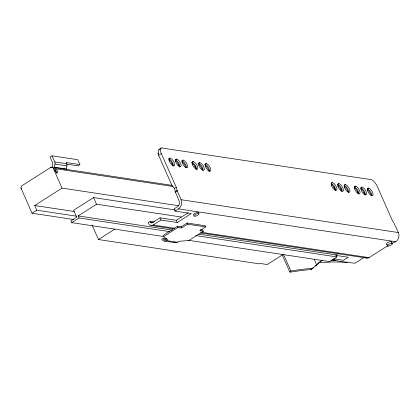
<?xml version="1.0" encoding="UTF-8"?>
<svg xmlns="http://www.w3.org/2000/svg" width="420" height="420" viewBox="0 0 420 420"><rect width="100%" height="100%" fill="white"/><g stroke="black" fill="none" stroke-linecap="round" stroke-linejoin="round"><path stroke-width="0.63" d="M154.056 221.865L150.171 221.277L148.228 222.516L148.664 223.503A3.948 3.371 -81.4 0 0 153.211 225.005L160.991 220.043L177.287 222.511L191.331 213.554L175.035 211.092L174.059 208.887L177.513 206.682A4.226 3.612 -81.4 0 0 179.13 200.944L175.187 191.546A7.046 2.935 57.5 0 0 174.316 188.559L173.801 187.394L172.363 186.333L158.634 155.353A7.046 2.935 57.5 0 1 158.056 153.793L158.209 152.975A8.605 4.431 89.7 0 1 158.513 151.825A7.046 2.935 57.5 0 1 158.849 149.84L161.27 147.908L371.831 179.739L373.034 180.689A7.046 2.935 57.5 0 1 377.197 186.265L392.123 219.949A7.046 2.935 57.5 0 0 393.965 223.083L398.381 232.554A6.767 5.78 -81.4 0 1 395.803 241.736L392.065 243.17M158.056 153.793L158.209 152.975M54.432 167.638A0.704 0.604 -81.4 0 1 54.385 167.171L54.978 164.089A3.239 2.772 -81.4 0 0 54.752 161.941L52.038 155.815L50.09 157.054L52.805 163.18A0.704 0.604 -81.4 0 1 52.857 163.648L52.264 166.735A3.239 2.772 -81.4 0 0 52.206 167.176M66.386 169.444A0.704 0.604 -81.4 0 1 66.339 168.982L66.927 165.895A3.239 2.772 -81.4 0 0 66.701 163.748L66.16 162.524L79.921 164.603L77.752 159.705L52.038 155.815M158.849 149.84L161.27 147.908M282.156 254.704L289.858 272.081L290.892 271.042A163.501 50.799 -23.9 0 1 312.811 268.254A196.476 7.865 -37.4 0 0 316.706 264.941A196.838 7.88 -37.4 0 0 322.208 260.206M317.693 263.849L317.756 263.655M317.966 263.356L319.772 261.917M320.707 261.24L322.114 260.222M289.858 272.081L290.85 272.092A160.86 49.975 -23.9 0 1 310.989 269.572L312.811 268.254M173.108 186.496L53.309 168.383A2.394 2.047 -81.4 0 0 51.161 167.213L22.134 185.588A2.394 2.047 -81.4 0 0 21.021 188.139L32.02 213.218L73.463 219.482M79.921 164.603L77.978 165.842L66.717 164.141M76.923 216.253L36.776 210.189L34.713 205.532L62.05 188.108L178.61 205.727M32.02 213.218L36.776 210.189M158.634 155.353L161.333 153.631A7.046 2.935 57.5 0 1 160.797 148.601M175.145 209.906L93.571 197.573L73.636 210.284L76.687 217.166L70.959 220.815L71.762 222.637L163.769 236.544M169.806 231.677L79.097 217.964L78.183 215.901L96.511 204.215L181.388 217.046M170.069 158.099L168.772 158.923A4.442 1.848 57.5 0 1 172.127 161.915A4.442 1.848 57.5 0 1 173.208 166.105M71.762 222.637L79.097 217.964M176.589 159.08L175.292 159.91A4.442 1.848 57.5 0 1 178.647 162.902A4.442 1.848 57.5 0 1 179.728 167.092M183.109 160.067L181.813 160.897A4.442 1.848 57.5 0 1 184.978 163.595A4.442 1.848 57.5 0 1 186.344 167.727M191.956 162.43L193.253 161.6M199.768 162.587L198.471 163.411A4.442 1.848 57.5 0 1 201.637 166.115A4.442 1.848 57.5 0 1 203.007 170.242M206.288 163.574L204.992 164.399A4.442 1.848 57.5 0 1 208.346 167.391A4.442 1.848 57.5 0 1 209.428 171.581M174.316 188.559L176.264 187.32L161.333 153.631M92.059 225.052L98.48 239.537L114.776 229.147M175.187 191.546L177.135 190.307A7.046 2.935 57.5 0 0 176.264 187.32M175.261 192.208L177.203 190.969L177.135 190.307M188.197 212.73L176.311 220.306L160.01 217.838L152.234 222.799A1.407 1.202 -81.4 0 1 150.612 222.264L150.171 221.277M175.035 211.092L178.495 208.887L395.803 241.736M200.45 229.719L202.865 230.081L203.38 231.247L199.757 230.701L205.7 226.91L205.186 225.745L187.078 223.01L181.136 226.795L177.513 226.249L163.034 235.478L163.548 236.644L167.585 239.642L166.184 240.534A3.948 3.371 -81.4 0 1 161.637 239.033M163.548 236.644L178.028 227.414L181.65 227.96L187.593 224.175L205.7 226.91M166.603 238.775L165.669 239.369A2.609 2.226 -81.4 0 1 162.666 238.376L166.409 238.943M174.825 242.592A3.948 3.371 -81.4 0 0 177.413 242.23L178.815 241.337L188.906 240.476L203.38 231.247M332.33 182.627L331.034 183.451A4.442 1.848 57.5 0 1 334.383 186.443A4.442 1.848 57.5 0 1 335.465 190.633M338.846 183.608L337.549 184.438A4.442 1.848 57.5 0 1 340.715 187.136A4.442 1.848 57.5 0 1 342.085 191.268M345.366 184.595L344.069 185.425A4.442 1.848 57.5 0 1 347.424 188.417A4.442 1.848 57.5 0 1 348.506 192.607M355.509 186.128L354.212 186.958A4.442 1.848 57.5 0 1 357.562 189.95A4.442 1.848 57.5 0 1 358.643 194.14M362.03 187.115L360.733 187.94A4.442 1.848 57.5 0 1 364.082 190.937A4.442 1.848 57.5 0 1 365.164 195.122M368.545 188.102L367.248 188.927A4.442 1.848 57.5 0 1 370.414 191.625A4.442 1.848 57.5 0 1 371.784 195.757M282.928 254.567L267.283 264.537L260.106 263.45L259.45 263.87L98.48 239.537M198.697 234.119L336.053 254.882L338.069 253.596M336.053 254.882L336.971 256.946L329.637 261.618L188.501 240.293M364.261 257.334L355.005 263.235L342.416 261.833L333.018 260.012L334.834 258.983M365.999 257.78A3.948 3.371 -81.4 0 0 369.07 257.639L387.629 245.805M333.375 259.802L334.1 259.392M50.547 167.475L51.161 167.213M330.871 260.243L335.36 260.321M347.555 262.185L333.428 261.938L318.832 262.595M54.752 161.941L66.701 163.748M54.978 164.089L66.927 165.895M54.385 167.171L66.339 168.982M51.807 167.186L172.253 185.393M177.203 190.969L181.072 199.7L398.381 232.554M150.612 222.264L153.2 222.658M34.713 205.532L74.282 211.512M153.211 225.005L174.431 228.212M201.085 232.239L369.07 257.639M151.142 225.482L173.182 228.816M200.408 232.932L367.001 258.116M78.183 215.901L172.132 230.102M335.627 255.355L348.243 257.26L343.492 260.29L333.779 258.825M195.72 235.594L336.971 256.946M166.184 240.534L177.413 242.23M164.115 241.012L175.345 242.708M391.167 241.547L391.986 243.385M386.846 244.303L387.66 246.141M332.887 259.177L333.412 260.363M314.123 259.103L316.706 264.941M283.458 254.268L290.892 271.042M198.125 212.368L198.613 213.47M187.078 223.01L187.593 224.175M181.136 226.795L181.65 227.96M176.311 220.306L177.287 222.511M177.513 226.249L178.028 227.414M160.01 217.838L160.991 220.043M93.571 197.573L96.511 204.215M53.309 168.383L62.05 188.108M21.021 188.139L21.221 188.843M317.026 264.427A193.41 7.744 -37.4 0 1 315.362 265.855M313.651 267.314A193.41 7.744 -37.4 0 1 310.989 269.572M54.784 169.895A2.257 0.94 57.5 0 1 56.684 173.213M179.314 166.021A6.274 2.615 57.5 0 1 178.558 164.315M182.059 161.527A6.274 2.615 57.5 0 1 185.929 167.795M172.373 164.173A6.274 2.615 57.5 0 1 172.037 163.328M175.539 160.54A6.274 2.615 57.5 0 1 179.408 166.808M169.019 159.553A6.274 2.615 57.5 0 1 172.893 165.827M202.493 169.523A6.274 2.615 57.5 0 1 202.072 168.667M204.608 164.514A6.274 2.615 57.5 0 1 209.108 171.302M195.972 168.535A6.274 2.615 57.5 0 1 194.964 166.021M198.718 164.041A6.274 2.615 57.5 0 1 202.592 170.315M191.62 162.419A4.442 1.848 57.5 0 1 195.116 165.128A4.442 1.848 57.5 0 1 196.387 169.612M192.197 163.06A6.274 2.615 57.5 0 1 196.072 169.328M331.275 184.081A6.274 2.615 57.5 0 1 335.149 190.355M335.05 189.562A6.274 2.615 57.5 0 1 334.042 187.042M337.796 185.068A6.274 2.615 57.5 0 1 341.67 191.336M341.15 189.688A6.274 2.615 57.5 0 1 340.814 188.843M344.316 186.055A6.274 2.615 57.5 0 1 348.185 192.323M354.459 187.588A6.274 2.615 57.5 0 1 358.328 193.856M358.229 193.069A6.274 2.615 57.5 0 1 357.473 191.363M360.974 188.57A6.274 2.615 57.5 0 1 364.849 194.843M364.749 194.05A6.274 2.615 57.5 0 1 363.993 192.344M367.495 189.556A6.274 2.615 57.5 0 1 371.369 195.83M387.098 244.319A2.819 0.877 -23.9 0 1 388.3 242.293A2.819 0.877 -23.9 0 1 391.561 242.109M193.804 215.124A2.819 0.877 -23.9 0 1 195.657 212.924A2.819 0.877 -23.9 0 1 198.408 213.113M181.072 199.7A6.767 5.78 -81.4 0 1 178.495 208.887M174.337 242.377A3.948 3.371 -81.4 0 1 173.885 242.078M64.155 168.982A3.239 2.772 -81.4 0 1 64.213 168.541M55.02 170.436A2.257 0.94 57.5 0 0 57.514 172.93A2.257 0.94 57.5 0 0 56.464 169.675A2.257 0.94 57.5 0 0 55.02 170.436M182.233 162.787A4.442 1.848 57.5 0 0 187.152 167.701A4.442 1.848 57.5 0 0 185.073 161.291A4.442 1.848 57.5 0 0 182.233 162.787M175.712 161.8A4.442 1.848 57.5 0 0 180.632 166.719A4.442 1.848 57.5 0 0 178.558 160.303A4.442 1.848 57.5 0 0 175.712 161.8M169.192 160.818A4.442 1.848 57.5 0 0 174.111 165.732A4.442 1.848 57.5 0 0 172.037 159.316A4.442 1.848 57.5 0 0 169.192 160.818M205.412 166.288A4.442 1.848 57.5 0 0 210.331 171.208A4.442 1.848 57.5 0 0 208.257 164.792A4.442 1.848 57.5 0 0 205.412 166.288M198.891 165.307A4.442 1.848 57.5 0 0 203.81 170.221A4.442 1.848 57.5 0 0 201.737 163.81A4.442 1.848 57.5 0 0 198.891 165.307M192.371 164.32A4.442 1.848 57.5 0 0 197.29 169.234A4.442 1.848 57.5 0 0 195.216 162.823A4.442 1.848 57.5 0 0 192.371 164.32M331.448 185.346A4.442 1.848 57.5 0 0 336.368 190.26A4.442 1.848 57.5 0 0 334.294 183.845A4.442 1.848 57.5 0 0 331.448 185.346M337.969 186.328A4.442 1.848 57.5 0 0 342.888 191.247A4.442 1.848 57.5 0 0 340.814 184.832A4.442 1.848 57.5 0 0 337.969 186.328M344.489 187.315A4.442 1.848 57.5 0 0 349.409 192.229A4.442 1.848 57.5 0 0 347.335 185.819A4.442 1.848 57.5 0 0 344.489 187.315M354.632 188.848A4.442 1.848 57.5 0 0 359.546 193.762A4.442 1.848 57.5 0 0 357.473 187.352A4.442 1.848 57.5 0 0 354.632 188.848M361.147 189.835A4.442 1.848 57.5 0 0 366.067 194.749A4.442 1.848 57.5 0 0 363.993 188.339A4.442 1.848 57.5 0 0 361.147 189.835M367.668 190.822A4.442 1.848 57.5 0 0 372.587 195.736A4.442 1.848 57.5 0 0 370.514 189.32A4.442 1.848 57.5 0 0 367.668 190.822M388.799 246.036A2.819 0.877 -23.9 0 0 392.406 243.637A2.819 0.877 -23.9 0 0 388.264 244.619A2.819 0.877 -23.9 0 0 388.799 246.036M195.431 216.122A2.819 0.877 -23.9 0 0 199.038 213.717A2.819 0.877 -23.9 0 0 194.896 214.699A2.819 0.877 -23.9 0 0 195.431 216.122"/></g></svg>
